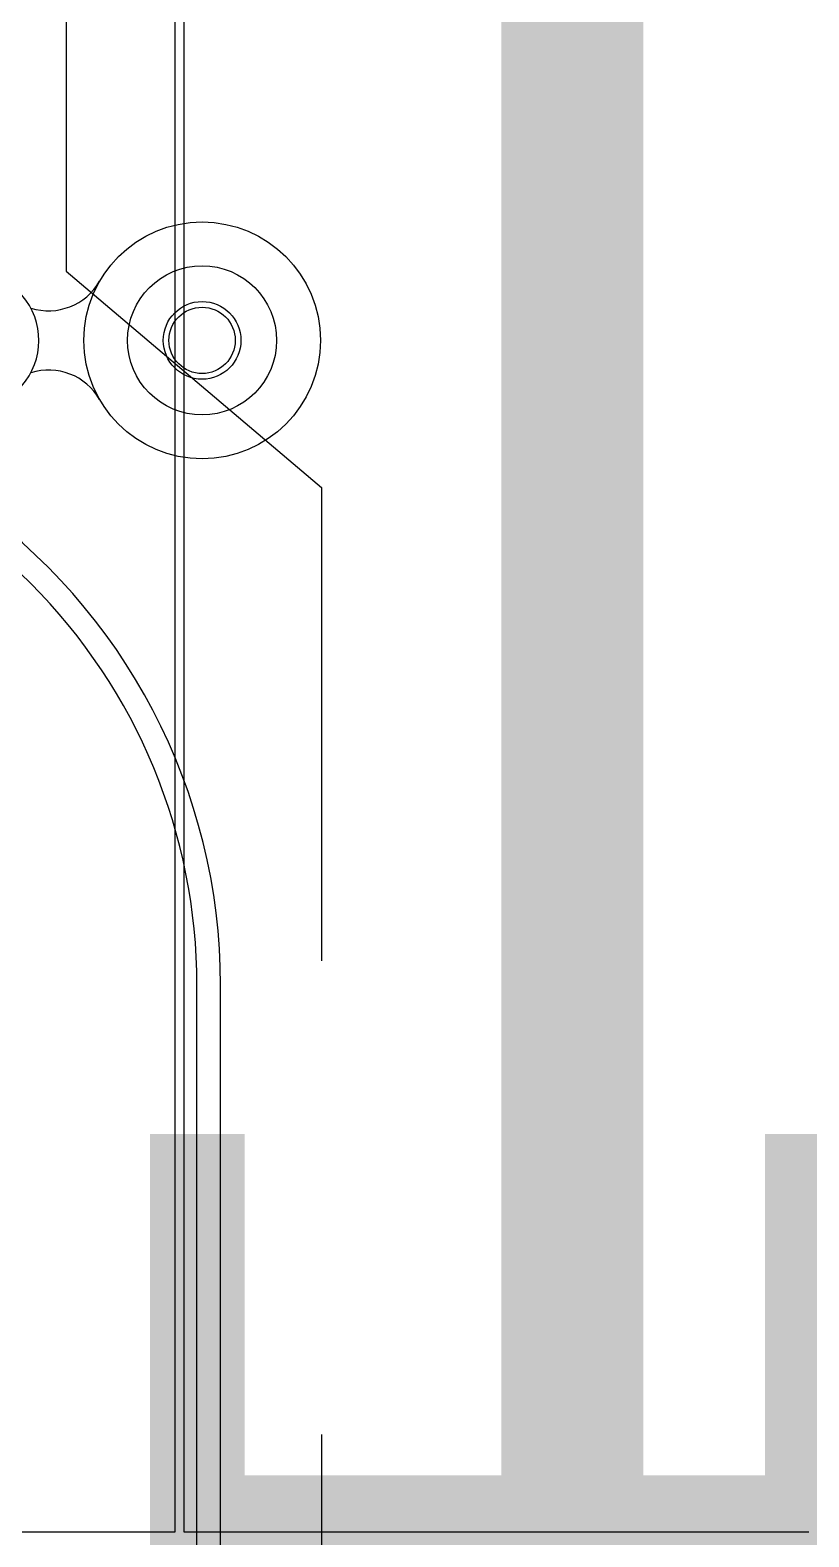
# Model space of a CAD drawing. Header units: metres. Extents: x 231 to 394, y -324 to -29.
# Drawn here: x 280.8489 to 281.0135, y -63.0453 to -62.7271 of the extents above; entities that cross this region are included whole.
import ezdxf

# ---------------------------------------------------------------- set-up
doc = ezdxf.new("R2010")
doc.units = ezdxf.units.M
doc.linetypes.add('AR-01-REC$0$HIDDEN2', pattern=[0.1875, 0.125, -0.0625])
for name, color, linetype in [('A-PISO', 30, 'Continuous'), ('A-ZOCLO', 30, 'Continuous'), ('AR-01-REC$0$A-MUEBLES FIJOS', 8, 'Continuous'), ('AR-01-REC$0$A-MUR-CALIDAD', 8, 'Continuous')]:
    doc.layers.add(name, color=color, linetype=linetype)

# ---------------------------------------------------------------- blocks, each defined once
blk = doc.blocks.new('AR-01-REC$0$503-3D')
at = {"color": 8, "linetype": 'AR-01-REC$0$HIDDEN2', "ltscale": 0.5}
blk.add_lwpolyline([(32.6, 49.24), (5.026, 49.24), (0.461, 54.63), (-32.6, 54.63), (-40.73, 46.5), (-40.73, 10.08, 0.414214), (-32.6, 1.95), (32.6, 1.95, 0.414214), (40.73, 10.08), (40.73, 41.11, 0.414214)], format="xyb", close=True, dxfattribs=at)
for points in [[(-25.6, 52.5), (-10.05, 52.5, -0.246241), (0.231, 47.11), (15.18, 47.11), (27.6, 47.11, -0.414214), (38.1, 36.61), (38.1, 14.58, -0.414214), (27.6, 4.08), (-10.05, 4.08), (-25.6, 4.08, -0.414214), (-38.1, 16.58), (-38.1, 40, -0.414214)], [(-25.6, 52), (-10.05, 52, -0.414214), (1.95, 40), (1.95, 16.58, -0.414214), (-10.05, 4.58), (-25.6, 4.58, -0.414214), (-37.6, 16.58), (-37.6, 40, -0.414214)]]:
    blk.add_lwpolyline(points, format="xyb", close=True)
blk = doc.blocks.new('AR-01-REC$0$EB1005-S')
for radius in [2.5, 1.575, 0.82, 0.7]:
    blk.add_circle((0, 0), radius)
for centre, radius, start, end in [((-1.874, -3.247), 1.249, 342.5901, 60.011), ((1.874, -3.247), 1.249, 119.989, 197.4099), ((0, -4.9), 1.45, 325.2628, 214.2074)]:
    blk.add_arc(centre, radius, start, end)
blk = doc.blocks.new('AR-01-REC$0$503')
at = {"yscale": 0.01, "zscale": 0.01}
for name, p, xscale in [('AR-01-REC$0$503-3D', (0.03565, -0.3), -0.01), ('AR-01-REC$0$EB1005-S', (0, 0.2211), 0.01)]:
    blk.add_blockref(name, p, dxfattribs=dict(at, xscale=xscale))

msp = doc.modelspace()

# ---------------------------------------------------------------- linework, layer by layer
at = {"layer": 'A-PISO'}
msp.add_lwpolyline([(280.27947, -61.84426), (280.87947, -61.84426), (280.87947, -63.04426), (280.27947, -63.04426)], close=True, dxfattribs=at)
msp.add_lwpolyline([(281.01347, -63.04426), (280.88147, -63.04426), (280.88147, -61.84426), (281.01347, -61.84426)], dxfattribs=at)
at = {"layer": 'A-PISO', "ltscale": 100}
msp.add_circle((268.46839, -66.1867), 37.55154, dxfattribs=at)
at = {"layer": 'A-ZOCLO', "const_width": 0.03}
msp.add_lwpolyline([(278.43347, -64.44226), (278.43347, -64.39226), (280.96347, -64.39226), (280.96347, -64.39226), (280.96347, -60.78226), (280.05347, -60.78226)], dxfattribs=at)
at = {"layer": 'AR-01-REC$0$A-MUR-CALIDAD', "color": 8, "const_width": 0.02}
msp.add_lwpolyline([(281.01421, -62.96017), (281.01421, -63.04227), (280.88421, -63.04227), (280.88421, -62.96017)], dxfattribs=at)

# ---------------------------------------------------------------- block references
at = {"layer": 'AR-01-REC$0$A-MUEBLES FIJOS', "rotation": 270}
msp.add_blockref('AR-01-REC$0$503', (280.66414, -62.79261), dxfattribs=at)

doc.saveas('drawing.dxf')
